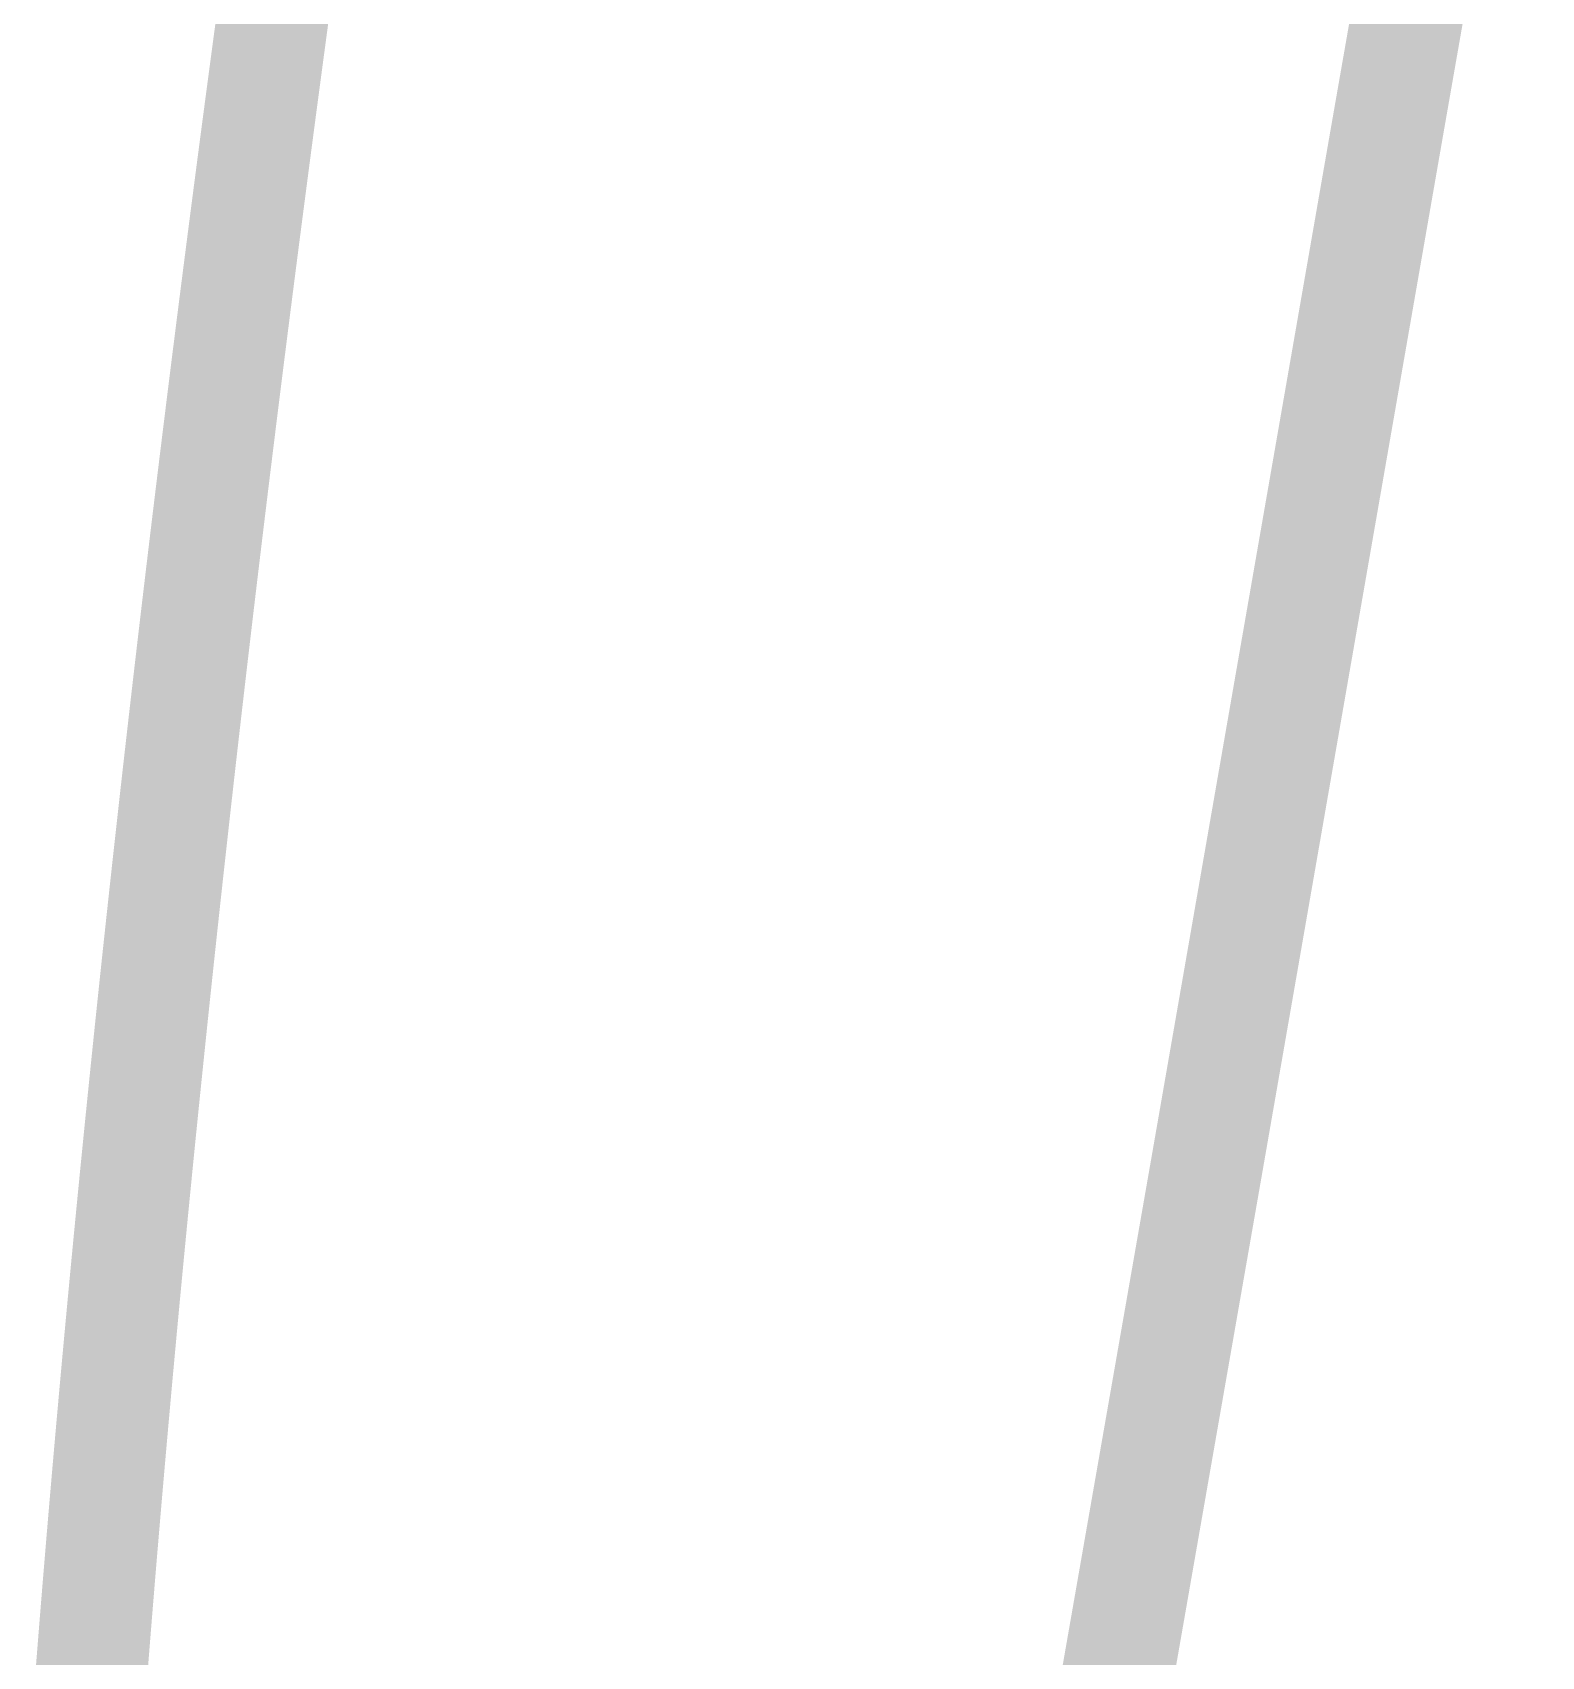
# Model space of a CAD drawing. Header units: inches. Extents: x -300 to 516, y -297 to 231.
# Drawn here: x -25.23 to -23.543, y -181.359 to -179.543 of the extents above; entities that cross this region are included whole.
import ezdxf

# ---------------------------------------------------------------- set-up
doc = ezdxf.new("R2010")
doc.units = ezdxf.units.IN
doc.header["$LTSCALE"] = 24
doc.header["$MEASUREMENT"] = 0
doc.layers.add('EXTERIOR ELEC EQUIP', color=190, linetype='Continuous')

msp = doc.modelspace()

# ---------------------------------------------------------------- linework, layer by layer
at = {"layer": 'EXTERIOR ELEC EQUIP', "const_width": 0.125}
msp.add_lwpolyline([(-23.60526, -179.02346), (-23.71181, -179.63201), (-23.81557, -180.22718), (-23.91727, -180.8109), (-24.01765, -181.38507), (-24.11743, -181.8891), (-24.21737, -182.44989), (-24.31818, -183.00687), (-24.42062, -183.56194), (-24.52506, -184.1163), (-24.5357, -184.17198)], dxfattribs=at)
at = {"layer": 'EXTERIOR ELEC EQUIP', "color": 60, "const_width": 0.125}
msp.add_lwpolyline([(-25.16762, -181.42174), (-25.1675, -181.42023), (-25.16739, -181.41872), (-25.16727, -181.41722), (-25.16716, -181.41571), (-25.16704, -181.4142), (-25.16692, -181.41269), (-25.16681, -181.41117), (-25.16669, -181.40966), (-25.16657, -181.40815), (-25.16646, -181.40664), (-25.16634, -181.40513), (-25.16622, -181.40362), (-25.16611, -181.40211), (-25.16599, -181.4006), (-25.16587, -181.39909), (-25.16575, -181.39758), (-25.16564, -181.39607), (-25.16552, -181.39456), (-25.1654, -181.39304), (-25.16528, -181.39153), (-25.16517, -181.39002), (-25.16505, -181.38851), (-25.16493, -181.387), (-25.16481, -181.38548), (-25.16469, -181.38397), (-25.16458, -181.38246), (-25.16446, -181.38095), (-25.16434, -181.37944), (-25.16422, -181.37792), (-25.1641, -181.37641), (-25.16398, -181.3749), (-25.16386, -181.37339), (-25.16374, -181.37187), (-25.16362, -181.37036), (-25.16351, -181.36885), (-25.16339, -181.36733), (-25.16327, -181.36582), (-25.16315, -181.36431), (-25.16303, -181.36279), (-25.16291, -181.36128), (-25.16279, -181.35976), (-25.16267, -181.35825), (-25.16255, -181.35674), (-25.16243, -181.35522), (-25.16231, -181.35371), (-25.16219, -181.35219), (-25.16207, -181.35068), (-25.16195, -181.34916), (-25.16182, -181.34765), (-25.1617, -181.34614), (-25.16158, -181.34462), (-25.16146, -181.34311), (-25.16134, -181.34159), (-25.16122, -181.34008), (-25.1611, -181.33856), (-25.16098, -181.33704), (-25.16086, -181.33553), (-25.16073, -181.33401), (-25.16061, -181.3325), (-25.16049, -181.33098), (-25.16037, -181.32947), (-25.16025, -181.32795), (-25.16012, -181.32643), (-25.16, -181.32492), (-25.15988, -181.3234), (-25.15976, -181.32189), (-25.15964, -181.32037), (-25.15951, -181.31885), (-25.15939, -181.31734), (-25.15927, -181.31582), (-25.15914, -181.3143), (-25.15902, -181.31278), (-25.1589, -181.31127), (-25.15878, -181.30975), (-25.15865, -181.30823), (-25.15853, -181.30672), (-25.15841, -181.3052), (-25.15828, -181.30368), (-25.15816, -181.30216), (-25.15803, -181.30064), (-25.15791, -181.29913), (-25.15779, -181.29761), (-25.15766, -181.29609), (-25.15754, -181.29457), (-25.15741, -181.29305), (-25.15729, -181.29153), (-25.15717, -181.29002), (-25.15704, -181.2885), (-25.15692, -181.28698), (-25.15679, -181.28546), (-25.15667, -181.28394), (-25.15654, -181.28242), (-25.15642, -181.2809), (-25.15629, -181.27938), (-25.15617, -181.27786), (-25.15604, -181.27634), (-25.15592, -181.27482), (-25.15579, -181.2733), (-25.15566, -181.27178), (-25.15554, -181.27026), (-25.15541, -181.26874), (-25.15529, -181.26722), (-25.15516, -181.2657), (-25.15503, -181.26418), (-25.15491, -181.26266), (-25.15478, -181.26114), (-25.15466, -181.25962), (-25.15453, -181.2581), (-25.1544, -181.25658), (-25.15428, -181.25506), (-25.15415, -181.25354), (-25.15402, -181.25202), (-25.15389, -181.2505), (-25.15377, -181.24897), (-25.15364, -181.24745), (-25.15351, -181.24593), (-25.15339, -181.24441), (-25.15326, -181.24289), (-25.15313, -181.24136), (-25.153, -181.23984), (-25.15288, -181.23832), (-25.15275, -181.2368), (-25.15262, -181.23528), (-25.15249, -181.23375), (-25.15236, -181.23223), (-25.15223, -181.23071), (-25.15211, -181.22919), (-25.15198, -181.22766), (-25.15185, -181.22614), (-25.15172, -181.22462), (-25.15159, -181.22309), (-25.15146, -181.22157), (-25.15133, -181.22005), (-25.15121, -181.21852), (-25.15108, -181.217), (-25.15095, -181.21548), (-25.15082, -181.21395), (-25.15069, -181.21243), (-25.15056, -181.2109), (-25.15043, -181.20938), (-25.1503, -181.20786), (-25.15017, -181.20633), (-25.15004, -181.20481), (-25.14991, -181.20328), (-25.14978, -181.20176), (-25.14965, -181.20023), (-25.14952, -181.19871), (-25.14939, -181.19718), (-25.14926, -181.19566), (-25.14913, -181.19413), (-25.149, -181.19261), (-25.14887, -181.19108), (-25.14873, -181.18956), (-25.1486, -181.18803), (-25.14847, -181.18651), (-25.14834, -181.18498), (-25.14821, -181.18345), (-25.14808, -181.18193), (-25.14795, -181.1804), (-25.14782, -181.17888), (-25.14768, -181.17735), (-25.14755, -181.17582), (-25.14742, -181.1743), (-25.14729, -181.17277), (-25.14716, -181.17124), (-25.14702, -181.16972), (-25.14689, -181.16819), (-25.14676, -181.16666), (-25.14663, -181.16514), (-25.14649, -181.16361), (-25.14636, -181.16208), (-25.14623, -181.16055), (-25.1461, -181.15903), (-25.14596, -181.1575), (-25.14583, -181.15597), (-25.1457, -181.15444), (-25.14556, -181.15291), (-25.14543, -181.15139), (-25.1453, -181.14986), (-25.14516, -181.14833), (-25.14503, -181.1468), (-25.1449, -181.14527), (-25.14476, -181.14375), (-25.14463, -181.14222), (-25.14449, -181.14069), (-25.14436, -181.13916), (-25.14423, -181.13763), (-25.14409, -181.1361), (-25.14396, -181.13457), (-25.14382, -181.13304), (-25.14369, -181.13151), (-25.14355, -181.12998), (-25.14342, -181.12845), (-25.14328, -181.12692), (-25.14315, -181.12539), (-25.14301, -181.12386), (-25.14288, -181.12233), (-25.14274, -181.1208), (-25.14261, -181.11927), (-25.14247, -181.11774), (-25.14234, -181.11621), (-25.1422, -181.11468), (-25.14207, -181.11315), (-25.14193, -181.11162), (-25.1418, -181.11009), (-25.14166, -181.10856), (-25.14152, -181.10703), (-25.14139, -181.1055), (-25.14125, -181.10397), (-25.14111, -181.10244), (-25.14098, -181.1009), (-25.14084, -181.09937), (-25.1407, -181.09784), (-25.14057, -181.09631), (-25.14043, -181.09478), (-25.14029, -181.09325), (-25.14016, -181.09171), (-25.14002, -181.09018), (-25.13988, -181.08865), (-25.13975, -181.08712), (-25.13961, -181.08558), (-25.13947, -181.08405), (-25.13933, -181.08252), (-25.13919, -181.08099), (-25.13906, -181.07945), (-25.13892, -181.07792), (-25.13878, -181.07639), (-25.13864, -181.07485), (-25.1385, -181.07332), (-25.13837, -181.07179), (-25.13823, -181.07025), (-25.13809, -181.06872), (-25.13795, -181.06719), (-25.13781, -181.06565), (-25.13767, -181.06412), (-25.13753, -181.06259), (-25.1374, -181.06105), (-25.13726, -181.05952), (-25.13712, -181.05798), (-25.13698, -181.05645), (-25.13684, -181.05492), (-25.1367, -181.05338), (-25.13656, -181.05185), (-25.13642, -181.05031), (-25.13628, -181.04878), (-25.13614, -181.04724), (-25.136, -181.04571), (-25.13586, -181.04417), (-25.13572, -181.04264), (-25.13558, -181.0411), (-25.13544, -181.03957), (-25.1353, -181.03803), (-25.13516, -181.03649), (-25.13502, -181.03496), (-25.13488, -181.03342), (-25.13474, -181.03189), (-25.1346, -181.03035), (-25.13446, -181.02881), (-25.13432, -181.02728), (-25.13417, -181.02574), (-25.13403, -181.02421), (-25.13389, -181.02267), (-25.13375, -181.02113), (-25.13361, -181.0196), (-25.13347, -181.01806), (-25.13333, -181.01652), (-25.13318, -181.01498), (-25.13304, -181.01345), (-25.1329, -181.01191), (-25.13276, -181.01037), (-25.13262, -181.00883), (-25.13247, -181.0073), (-25.13233, -181.00576), (-25.13219, -181.00422), (-25.13205, -181.00268), (-25.1319, -181.00115), (-25.13176, -180.99961), (-25.13162, -180.99807), (-25.13147, -180.99653), (-25.13133, -180.99499), (-25.13119, -180.99345), (-25.13105, -180.99192), (-25.1309, -180.99038), (-25.13076, -180.98884), (-25.13062, -180.9873), (-25.13047, -180.98576), (-25.13033, -180.98422), (-25.13018, -180.98268), (-25.13004, -180.98114), (-25.1299, -180.9796), (-25.12975, -180.97806), (-25.12961, -180.97652), (-25.12946, -180.97499), (-25.12932, -180.97345), (-25.12918, -180.97191), (-25.12903, -180.97037), (-25.12889, -180.96883), (-25.12874, -180.96729), (-25.1286, -180.96575), (-25.12845, -180.9642), (-25.12831, -180.96266), (-25.12816, -180.96112), (-25.12802, -180.95958), (-25.12787, -180.95804), (-25.12773, -180.9565), (-25.12758, -180.95496), (-25.12744, -180.95342), (-25.12729, -180.95188), (-25.12714, -180.95034), (-25.127, -180.9488), (-25.12685, -180.94725), (-25.12671, -180.94571), (-25.12656, -180.94417), (-25.12641, -180.94263), (-25.12627, -180.94109), (-25.12612, -180.93955), (-25.12598, -180.938), (-25.12583, -180.93646), (-25.12568, -180.93492), (-25.12554, -180.93338), (-25.12539, -180.93183), (-25.12524, -180.93029), (-25.12509, -180.92875), (-25.12495, -180.92721), (-25.1248, -180.92566), (-25.12465, -180.92412), (-25.12451, -180.92258), (-25.12436, -180.92103), (-25.12421, -180.91949), (-25.12406, -180.91795), (-25.12392, -180.9164), (-25.12377, -180.91486), (-25.12362, -180.91332), (-25.12347, -180.91177), (-25.12332, -180.91023), (-25.12318, -180.90868), (-25.12303, -180.90714), (-25.12288, -180.9056), (-25.12273, -180.90405), (-25.12258, -180.90251), (-25.12243, -180.90096), (-25.12228, -180.89942), (-25.12214, -180.89787), (-25.12199, -180.89633), (-25.12184, -180.89478), (-25.12169, -180.89324), (-25.12154, -180.89169), (-25.12139, -180.89015), (-25.12124, -180.8886), (-25.12109, -180.88706), (-25.12094, -180.88551), (-25.12079, -180.88397), (-25.12064, -180.88242), (-25.12049, -180.88088), (-25.12034, -180.87933), (-25.12019, -180.87778), (-25.12004, -180.87624), (-25.11989, -180.87469), (-25.11974, -180.87315), (-25.11959, -180.8716), (-25.11944, -180.87005), (-25.11929, -180.86851), (-25.11914, -180.86696), (-25.11899, -180.86541), (-25.11884, -180.86387), (-25.11869, -180.86232), (-25.11854, -180.86077), (-25.11838, -180.85923), (-25.11823, -180.85768), (-25.11808, -180.85613), (-25.11793, -180.85458), (-25.11778, -180.85304), (-25.11763, -180.85149), (-25.11748, -180.84994), (-25.11732, -180.84839), (-25.11717, -180.84685), (-25.11702, -180.8453), (-25.11687, -180.84375), (-25.11672, -180.8422), (-25.11656, -180.84065), (-25.11641, -180.8391), (-25.11626, -180.83756), (-25.11611, -180.83601), (-25.11595, -180.83446), (-25.1158, -180.83291), (-25.11565, -180.83136), (-25.1155, -180.82981), (-25.11534, -180.82826), (-25.11519, -180.82671), (-25.11504, -180.82516), (-25.11488, -180.82362), (-25.11473, -180.82207), (-25.11458, -180.82052), (-25.11442, -180.81897), (-25.11427, -180.81742), (-25.11412, -180.81587), (-25.11396, -180.81432), (-25.11381, -180.81277), (-25.11365, -180.81122), (-25.1135, -180.80967), (-25.11335, -180.80812), (-25.11319, -180.80657), (-25.11304, -180.80502), (-25.11288, -180.80346), (-25.11273, -180.80191), (-25.11257, -180.80036), (-25.11242, -180.79881), (-25.11226, -180.79726), (-25.11211, -180.79571), (-25.11196, -180.79416), (-25.1118, -180.79261), (-25.11164, -180.79106), (-25.11149, -180.7895), (-25.11133, -180.78795), (-25.11118, -180.7864), (-25.11102, -180.78485), (-25.11087, -180.7833), (-25.11071, -180.78175), (-25.11056, -180.78019), (-25.1104, -180.77864), (-25.11024, -180.77709), (-25.11009, -180.77554), (-25.10993, -180.77398), (-25.10978, -180.77243), (-25.10962, -180.77088), (-25.10946, -180.76933), (-25.10931, -180.76777), (-25.10915, -180.76622), (-25.10899, -180.76467), (-25.10884, -180.76311), (-25.10868, -180.76156), (-25.10852, -180.76001), (-25.10837, -180.75845), (-25.10821, -180.7569), (-25.10805, -180.75535), (-25.10789, -180.75379), (-25.10774, -180.75224), (-25.10758, -180.75068), (-25.10742, -180.74913), (-25.10726, -180.74758), (-25.10711, -180.74602), (-25.10695, -180.74447), (-25.10679, -180.74291), (-25.10663, -180.74136), (-25.10648, -180.7398), (-25.10632, -180.73825), (-25.10616, -180.73669), (-25.106, -180.73514), (-25.10584, -180.73358), (-25.10568, -180.73203), (-25.10552, -180.73047), (-25.10537, -180.72892), (-25.10521, -180.72736), (-25.10505, -180.72581), (-25.10489, -180.72425), (-25.10473, -180.7227), (-25.10457, -180.72114), (-25.10441, -180.71958), (-25.10425, -180.71803), (-25.10409, -180.71647), (-25.10393, -180.71492), (-25.10377, -180.71336), (-25.10361, -180.7118), (-25.10345, -180.71025), (-25.10329, -180.70869), (-25.10313, -180.70713), (-25.10297, -180.70558), (-25.10281, -180.70402), (-25.10265, -180.70246), (-25.10249, -180.70091), (-25.10233, -180.69935), (-25.10217, -180.69779), (-25.10201, -180.69623), (-25.10185, -180.69468), (-25.10169, -180.69312), (-25.10153, -180.69156), (-25.10137, -180.69), (-25.10121, -180.68845), (-25.10105, -180.68689), (-25.10089, -180.68533), (-25.10072, -180.68377), (-25.10056, -180.68221), (-25.1004, -180.68066), (-25.10024, -180.6791), (-25.10008, -180.67754), (-25.09992, -180.67598), (-25.09976, -180.67442), (-25.09959, -180.67286), (-25.09943, -180.6713), (-25.09927, -180.66975), (-25.09911, -180.66819), (-25.09895, -180.66663), (-25.09878, -180.66507), (-25.09862, -180.66351), (-25.09846, -180.66195), (-25.0983, -180.66039), (-25.09813, -180.65883), (-25.09797, -180.65727), (-25.09781, -180.65571), (-25.09764, -180.65415), (-25.09748, -180.65259), (-25.09732, -180.65103), (-25.09715, -180.64947), (-25.09699, -180.64791), (-25.09683, -180.64635), (-25.09666, -180.64479), (-25.0965, -180.64323), (-25.09634, -180.64167), (-25.09617, -180.64011), (-25.09601, -180.63855), (-25.09585, -180.63698), (-25.09568, -180.63542), (-25.09552, -180.63386), (-25.09535, -180.6323), (-25.09519, -180.63074), (-25.09502, -180.62918), (-25.09486, -180.62762), (-25.0947, -180.62605), (-25.09453, -180.62449), (-25.09437, -180.62293), (-25.0942, -180.62137), (-25.09404, -180.61981), (-25.09387, -180.61825), (-25.09371, -180.61668), (-25.09354, -180.61512), (-25.09338, -180.61356), (-25.09321, -180.612), (-25.09305, -180.61043), (-25.09288, -180.60887), (-25.09271, -180.60731), (-25.09255, -180.60574), (-25.09238, -180.60418), (-25.09222, -180.60262), (-25.09205, -180.60106), (-25.09189, -180.59949), (-25.09172, -180.59793), (-25.09155, -180.59637), (-25.09139, -180.5948), (-25.09122, -180.59324), (-25.09105, -180.59167), (-25.09089, -180.59011), (-25.09072, -180.58855), (-25.09055, -180.58698), (-25.09039, -180.58542), (-25.09022, -180.58385), (-25.09005, -180.58229), (-25.08989, -180.58073), (-25.08972, -180.57916), (-25.08955, -180.5776), (-25.08938, -180.57603), (-25.08922, -180.57447), (-25.08905, -180.5729), (-25.08888, -180.57134), (-25.08871, -180.56977), (-25.08855, -180.56821), (-25.08838, -180.56664), (-25.08821, -180.56508), (-25.08804, -180.56351), (-25.08787, -180.56195), (-25.08771, -180.56038), (-25.08754, -180.55881), (-25.08737, -180.55725), (-25.0872, -180.55568), (-25.08703, -180.55412), (-25.08686, -180.55255), (-25.0867, -180.55098), (-25.08653, -180.54942), (-25.08636, -180.54785), (-25.08619, -180.54628), (-25.08602, -180.54472), (-25.08585, -180.54315), (-25.08568, -180.54158), (-25.08551, -180.54002), (-25.08534, -180.53845), (-25.08517, -180.53688), (-25.085, -180.53532), (-25.08483, -180.53375), (-25.08466, -180.53218), (-25.08449, -180.53061), (-25.08432, -180.52905), (-25.08415, -180.52748), (-25.08398, -180.52591), (-25.08381, -180.52434), (-25.08364, -180.52278), (-25.08347, -180.52121), (-25.0833, -180.51964), (-25.08313, -180.51807), (-25.08296, -180.5165), (-25.08279, -180.51493), (-25.08262, -180.51337), (-25.08245, -180.5118), (-25.08228, -180.51023), (-25.08211, -180.50866), (-25.08194, -180.50709), (-25.08177, -180.50552), (-25.08159, -180.50395), (-25.08142, -180.50238), (-25.08125, -180.50082), (-25.08108, -180.49925), (-25.08091, -180.49768), (-25.08074, -180.49611), (-25.08056, -180.49454), (-25.08039, -180.49297), (-25.08022, -180.4914), (-25.08005, -180.48983), (-25.07988, -180.48826), (-25.0797, -180.48669), (-25.07953, -180.48512), (-25.07936, -180.48355), (-25.07919, -180.48198), (-25.07902, -180.48041), (-25.07884, -180.47884), (-25.07867, -180.47727), (-25.0785, -180.4757), (-25.07832, -180.47412), (-25.07815, -180.47255), (-25.07798, -180.47098), (-25.0778, -180.46941), (-25.07763, -180.46784), (-25.07746, -180.46627), (-25.07728, -180.4647), (-25.07711, -180.46313), (-25.07694, -180.46155), (-25.07676, -180.45998), (-25.07659, -180.45841), (-25.07642, -180.45684), (-25.07624, -180.45527), (-25.07607, -180.4537), (-25.07589, -180.45212), (-25.07572, -180.45055), (-25.07555, -180.44898), (-25.07537, -180.44741), (-25.0752, -180.44583), (-25.07502, -180.44426), (-25.07485, -180.44269), (-25.07467, -180.44112), (-25.0745, -180.43954), (-25.07432, -180.43797), (-25.07415, -180.4364), (-25.07397, -180.43482), (-25.0738, -180.43325), (-25.07362, -180.43168), (-25.07345, -180.4301), (-25.07327, -180.42853), (-25.0731, -180.42696), (-25.07292, -180.42538), (-25.07275, -180.42381), (-25.07257, -180.42224), (-25.0724, -180.42066), (-25.07222, -180.41909), (-25.07204, -180.41751), (-25.07187, -180.41594), (-25.07169, -180.41436), (-25.07152, -180.41279), (-25.07134, -180.41122), (-25.07116, -180.40964), (-25.07099, -180.40807), (-25.07081, -180.40649), (-25.07063, -180.40492), (-25.07046, -180.40334), (-25.07028, -180.40177), (-25.0701, -180.40019), (-25.06993, -180.39862), (-25.06975, -180.39704), (-25.06957, -180.39547), (-25.06939, -180.39389), (-25.06922, -180.39231), (-25.06904, -180.39074), (-25.06886, -180.38916), (-25.06868, -180.38759), (-25.06851, -180.38601), (-25.06833, -180.38443), (-25.06815, -180.38286), (-25.06797, -180.38128), (-25.0678, -180.37971), (-25.06762, -180.37813), (-25.06744, -180.37655), (-25.06726, -180.37498), (-25.06708, -180.3734), (-25.0669, -180.37182), (-25.06673, -180.37025), (-25.06655, -180.36867), (-25.06637, -180.36709), (-25.06619, -180.36551), (-25.06601, -180.36394), (-25.06583, -180.36236), (-25.06565, -180.36078), (-25.06547, -180.3592), (-25.0653, -180.35763), (-25.06512, -180.35605), (-25.06494, -180.35447), (-25.06476, -180.35289), (-25.06458, -180.35132), (-25.0644, -180.34974), (-25.06422, -180.34816), (-25.06404, -180.34658), (-25.06386, -180.345), (-25.06368, -180.34342), (-25.0635, -180.34185), (-25.06332, -180.34027), (-25.06314, -180.33869), (-25.06296, -180.33711), (-25.06278, -180.33553), (-25.0626, -180.33395), (-25.06242, -180.33237), (-25.06224, -180.33079), (-25.06206, -180.32921), (-25.06188, -180.32763), (-25.0617, -180.32605), (-25.06152, -180.32447), (-25.06133, -180.3229), (-25.06115, -180.32132), (-25.06097, -180.31974), (-25.06079, -180.31816), (-25.06061, -180.31658), (-25.06043, -180.315), (-25.06025, -180.31342), (-25.06007, -180.31183), (-25.05988, -180.31025), (-25.0597, -180.30867), (-25.05952, -180.30709), (-25.05934, -180.30551), (-25.05916, -180.30393), (-25.05898, -180.30235), (-25.05879, -180.30077), (-25.05861, -180.29919), (-25.05843, -180.29761), (-25.05825, -180.29603), (-25.05806, -180.29445), (-25.05788, -180.29286), (-25.0577, -180.29128), (-25.05752, -180.2897), (-25.05733, -180.28812), (-25.05715, -180.28654), (-25.05697, -180.28496), (-25.05678, -180.28337), (-25.0566, -180.28179), (-25.05642, -180.28021), (-25.05624, -180.27863), (-25.05605, -180.27704), (-25.05587, -180.27546), (-25.05569, -180.27388), (-25.0555, -180.2723), (-25.05532, -180.27071), (-25.05513, -180.26913), (-25.05495, -180.26755), (-25.05477, -180.26597), (-25.05458, -180.26438), (-25.0544, -180.2628), (-25.05421, -180.26122), (-25.05403, -180.25963), (-25.05385, -180.25805), (-25.05366, -180.25647), (-25.05348, -180.25488), (-25.05329, -180.2533), (-25.05311, -180.25172), (-25.05292, -180.25013), (-25.05274, -180.24855), (-25.05255, -180.24696), (-25.05237, -180.24538), (-25.05218, -180.2438), (-25.052, -180.24221), (-25.05181, -180.24063), (-25.05163, -180.23904), (-25.05144, -180.23746), (-25.05126, -180.23587), (-25.05107, -180.23429), (-25.05089, -180.2327), (-25.0507, -180.23112), (-25.05051, -180.22953), (-25.05033, -180.22795), (-25.05014, -180.22636), (-25.04996, -180.22478), (-25.04977, -180.22319), (-25.04958, -180.22161), (-25.0494, -180.22002), (-25.04921, -180.21844), (-25.04903, -180.21685), (-25.04884, -180.21526), (-25.04865, -180.21368), (-25.04847, -180.21209), (-25.04828, -180.21051), (-25.04809, -180.20892), (-25.04791, -180.20733), (-25.04772, -180.20575), (-25.04753, -180.20416), (-25.04734, -180.20257), (-25.04716, -180.20099), (-25.04697, -180.1994), (-25.04678, -180.19781), (-25.0466, -180.19623), (-25.04641, -180.19464), (-25.04622, -180.19305), (-25.04603, -180.19147), (-25.04585, -180.18988), (-25.04566, -180.18829), (-25.04547, -180.1867), (-25.04528, -180.18512), (-25.04509, -180.18353), (-25.04491, -180.18194), (-25.04472, -180.18035), (-25.04453, -180.17876), (-25.04434, -180.17718), (-25.04415, -180.17559), (-25.04396, -180.174), (-25.04377, -180.17241), (-25.04359, -180.17082), (-25.0434, -180.16924), (-25.04321, -180.16765), (-25.04302, -180.16606), (-25.04283, -180.16447), (-25.04264, -180.16288), (-25.04245, -180.16129), (-25.04226, -180.1597), (-25.04207, -180.15811), (-25.04188, -180.15652), (-25.04169, -180.15494), (-25.0415, -180.15335), (-25.04131, -180.15176), (-25.04113, -180.15017), (-25.04094, -180.14858), (-25.04075, -180.14699), (-25.04056, -180.1454), (-25.04037, -180.14381), (-25.04018, -180.14222), (-25.03998, -180.14063), (-25.03979, -180.13904), (-25.0396, -180.13745), (-25.03941, -180.13586), (-25.03922, -180.13427), (-25.03903, -180.13268), (-25.03884, -180.13109), (-25.03865, -180.1295), (-25.03846, -180.1279), (-25.03827, -180.12631), (-25.03808, -180.12472), (-25.03789, -180.12313), (-25.0377, -180.12154), (-25.0375, -180.11995), (-25.03731, -180.11836), (-25.03712, -180.11677), (-25.03693, -180.11518), (-25.03674, -180.11358), (-25.03655, -180.11199), (-25.03636, -180.1104), (-25.03616, -180.10881), (-25.03597, -180.10722), (-25.03578, -180.10562), (-25.03559, -180.10403), (-25.0354, -180.10244), (-25.0352, -180.10085), (-25.03501, -180.09926), (-25.03482, -180.09766), (-25.03463, -180.09607), (-25.03443, -180.09448), (-25.03424, -180.09289), (-25.03405, -180.09129), (-25.03386, -180.0897), (-25.03366, -180.08811), (-25.03347, -180.08651), (-25.03328, -180.08492), (-25.03308, -180.08333), (-25.03289, -180.08173), (-25.0327, -180.08014), (-25.0325, -180.07855), (-25.03231, -180.07695), (-25.03212, -180.07536), (-25.03192, -180.07377), (-25.03173, -180.07217), (-25.03154, -180.07058), (-25.03134, -180.06898), (-25.03115, -180.06739), (-25.03095, -180.0658), (-25.03076, -180.0642), (-25.03057, -180.06261), (-25.03037, -180.06101), (-25.03018, -180.05942), (-25.02998, -180.05782), (-25.02979, -180.05623), (-25.0296, -180.05463), (-25.0294, -180.05304), (-25.02921, -180.05144), (-25.02901, -180.04985), (-25.02882, -180.04825), (-25.02862, -180.04666), (-25.02843, -180.04506), (-25.02823, -180.04347), (-25.02804, -180.04187), (-25.02784, -180.04028), (-25.02765, -180.03868), (-25.02745, -180.03709), (-25.02726, -180.03549), (-25.02706, -180.03389), (-25.02686, -180.0323), (-25.02667, -180.0307), (-25.02647, -180.02911), (-25.02628, -180.02751), (-25.02608, -180.02591), (-25.02588, -180.02432), (-25.02569, -180.02272), (-25.02549, -180.02112), (-25.0253, -180.01953), (-25.0251, -180.01793), (-25.0249, -180.01633), (-25.02471, -180.01474), (-25.02451, -180.01314), (-25.02431, -180.01154), (-25.02412, -180.00994), (-25.02392, -180.00835), (-25.02372, -180.00675), (-25.02353, -180.00515), (-25.02333, -180.00355), (-25.02313, -180.00196), (-25.02294, -180.00036), (-25.02274, -179.99876), (-25.02254, -179.99716), (-25.02234, -179.99556), (-25.02215, -179.99397), (-25.02195, -179.99237), (-25.02175, -179.99077), (-25.02155, -179.98917), (-25.02136, -179.98757), (-25.02116, -179.98597), (-25.02096, -179.98438), (-25.02076, -179.98278), (-25.02056, -179.98118), (-25.02037, -179.97958), (-25.02017, -179.97798), (-25.01997, -179.97638), (-25.01977, -179.97478), (-25.01957, -179.97318), (-25.01937, -179.97158), (-25.01918, -179.96998), (-25.01898, -179.96838), (-25.01878, -179.96678), (-25.01858, -179.96518), (-25.01838, -179.96359), (-25.01818, -179.96199), (-25.01798, -179.96039), (-25.01778, -179.95879), (-25.01758, -179.95718), (-25.01739, -179.95558), (-25.01719, -179.95398), (-25.01699, -179.95238), (-25.01679, -179.95078), (-25.01659, -179.94918), (-25.01639, -179.94758), (-25.01619, -179.94598), (-25.01599, -179.94438), (-25.01579, -179.94278), (-25.01559, -179.94118), (-25.01539, -179.93958), (-25.01519, -179.93798), (-25.01499, -179.93638), (-25.01479, -179.93477), (-25.01459, -179.93317), (-25.01439, -179.93157), (-25.01419, -179.92997), (-25.01399, -179.92837), (-25.01379, -179.92677), (-25.01358, -179.92516), (-25.01338, -179.92356), (-25.01318, -179.92196), (-25.01298, -179.92036), (-25.01278, -179.91876), (-25.01258, -179.91715), (-25.01238, -179.91555), (-25.01218, -179.91395), (-25.01198, -179.91235), (-25.01177, -179.91074), (-25.01157, -179.90914), (-25.01137, -179.90754), (-25.01117, -179.90593), (-25.01097, -179.90433), (-25.01077, -179.90273), (-25.01056, -179.90113), (-25.01036, -179.89952), (-25.01016, -179.89792), (-25.00996, -179.89632), (-25.00976, -179.89471), (-25.00955, -179.89311), (-25.00935, -179.8915), (-25.00915, -179.8899), (-25.00895, -179.8883), (-25.00874, -179.88669), (-25.00854, -179.88509), (-25.00834, -179.88349), (-25.00814, -179.88188), (-25.00793, -179.88028), (-25.00773, -179.87867), (-25.00753, -179.87707), (-25.00732, -179.87546), (-25.00712, -179.87386), (-25.00692, -179.87225), (-25.00672, -179.87065), (-25.00651, -179.86904), (-25.00631, -179.86744), (-25.0061, -179.86583), (-25.0059, -179.86423), (-25.0057, -179.86262), (-25.00549, -179.86102), (-25.00529, -179.85941), (-25.00509, -179.85781), (-25.00488, -179.8562), (-25.00468, -179.8546), (-25.00447, -179.85299), (-25.00427, -179.85139), (-25.00407, -179.84978), (-25.00386, -179.84817), (-25.00366, -179.84657), (-25.00345, -179.84496), (-25.00325, -179.84335), (-25.00304, -179.84175), (-25.00284, -179.84014), (-25.00263, -179.83854), (-25.00243, -179.83693), (-25.00222, -179.83532), (-25.00202, -179.83372), (-25.00181, -179.83211), (-25.00161, -179.8305), (-25.0014, -179.82889), (-25.0012, -179.82729), (-25.00099, -179.82568), (-25.00079, -179.82407), (-25.00058, -179.82247), (-25.00038, -179.82086), (-25.00017, -179.81925), (-24.99996, -179.81764), (-24.99976, -179.81604), (-24.99955, -179.81443), (-24.99935, -179.81282), (-24.99914, -179.81121), (-24.99893, -179.8096), (-24.99873, -179.808), (-24.99852, -179.80639), (-24.99832, -179.80478), (-24.99811, -179.80317), (-24.9979, -179.80156), (-24.9977, -179.79995), (-24.99749, -179.79835), (-24.99728, -179.79674), (-24.99708, -179.79513), (-24.99687, -179.79352), (-24.99666, -179.79191), (-24.99646, -179.7903), (-24.99625, -179.78869), (-24.99604, -179.78708), (-24.99583, -179.78547), (-24.99563, -179.78386), (-24.99542, -179.78225), (-24.99521, -179.78065), (-24.995, -179.77904), (-24.9948, -179.77743), (-24.99459, -179.77582), (-24.99438, -179.77421), (-24.99417, -179.7726), (-24.99397, -179.77099), (-24.99376, -179.76938), (-24.99355, -179.76777), (-24.99334, -179.76616), (-24.99313, -179.76455), (-24.99293, -179.76293), (-24.99272, -179.76132), (-24.99251, -179.75971), (-24.9923, -179.7581), (-24.99209, -179.75649), (-24.99188, -179.75488), (-24.99167, -179.75327), (-24.99147, -179.75166), (-24.99126, -179.75005), (-24.99105, -179.74844), (-24.99084, -179.74683), (-24.99063, -179.74521), (-24.99042, -179.7436), (-24.99021, -179.74199), (-24.99, -179.74038), (-24.98979, -179.73877), (-24.98958, -179.73716), (-24.98937, -179.73554), (-24.98916, -179.73393), (-24.98895, -179.73232), (-24.98874, -179.73071), (-24.98853, -179.7291), (-24.98833, -179.72748), (-24.98812, -179.72587), (-24.98791, -179.72426), (-24.9877, -179.72265), (-24.98748, -179.72103), (-24.98727, -179.71942), (-24.98706, -179.71781), (-24.98685, -179.71619), (-24.98664, -179.71458), (-24.98643, -179.71297), (-24.98622, -179.71136), (-24.98601, -179.70974), (-24.9858, -179.70813), (-24.98559, -179.70652), (-24.98538, -179.7049), (-24.98517, -179.70329), (-24.98496, -179.70168), (-24.98475, -179.70006), (-24.98454, -179.69845), (-24.98432, -179.69683), (-24.98411, -179.69522), (-24.9839, -179.69361), (-24.98369, -179.69199), (-24.98348, -179.69038), (-24.98327, -179.68876), (-24.98305, -179.68715), (-24.98284, -179.68553), (-24.98263, -179.68392), (-24.98242, -179.6823), (-24.98221, -179.68069), (-24.982, -179.67908), (-24.98178, -179.67746), (-24.98157, -179.67585), (-24.98136, -179.67423), (-24.98115, -179.67262), (-24.98093, -179.671), (-24.98072, -179.66938), (-24.98051, -179.66777), (-24.9803, -179.66615), (-24.98008, -179.66454), (-24.97987, -179.66292), (-24.97966, -179.66131), (-24.97945, -179.65969), (-24.97923, -179.65808), (-24.97902, -179.65646), (-24.97881, -179.65484), (-24.97859, -179.65323), (-24.97838, -179.65161), (-24.97817, -179.64999), (-24.97795, -179.64838), (-24.97774, -179.64676), (-24.97753, -179.64515), (-24.97731, -179.64353), (-24.9771, -179.64191), (-24.97688, -179.64029), (-24.97667, -179.63868), (-24.97646, -179.63706), (-24.97624, -179.63544), (-24.97603, -179.63383), (-24.97582, -179.63221), (-24.9756, -179.63059), (-24.97539, -179.62897), (-24.97517, -179.62736), (-24.97496, -179.62574), (-24.97474, -179.62412), (-24.97453, -179.6225), (-24.97431, -179.62089), (-24.9741, -179.61927), (-24.97388, -179.61765), (-24.97367, -179.61603), (-24.97346, -179.61441), (-24.97324, -179.6128), (-24.97303, -179.61118), (-24.97281, -179.60956), (-24.97259, -179.60794), (-24.97238, -179.60632), (-24.97216, -179.6047), (-24.97195, -179.60309), (-24.97173, -179.60147), (-24.97152, -179.59985), (-24.9713, -179.59823), (-24.97109, -179.59661), (-24.97087, -179.59499), (-24.97066, -179.59337), (-24.97044, -179.59175), (-24.97022, -179.59013), (-24.97001, -179.58851), (-24.96979, -179.58689), (-24.96957, -179.58527), (-24.96936, -179.58366), (-24.96914, -179.58204), (-24.96893, -179.58042), (-24.96871, -179.5788), (-24.96849, -179.57718), (-24.96828, -179.57556), (-24.96806, -179.57394), (-24.96784, -179.57232), (-24.96763, -179.57069), (-24.96741, -179.56907), (-24.96719, -179.56745), (-24.96698, -179.56583), (-24.96676, -179.56421), (-24.96654, -179.56259), (-24.96632, -179.56097), (-24.96611, -179.55935), (-24.96589, -179.55773), (-24.96567, -179.55611), (-24.96545, -179.55449), (-24.96524, -179.55287), (-24.96502, -179.55124), (-24.9648, -179.54962), (-24.96458, -179.548), (-24.96437, -179.54638), (-24.96415, -179.54476), (-24.96393, -179.54314), (-24.96371, -179.54151), (-24.96349, -179.53989), (-24.96328, -179.53827), (-24.96306, -179.53665), (-24.96284, -179.53503), (-24.96262, -179.5334), (-24.9624, -179.53178), (-24.96218, -179.53016), (-24.96196, -179.52854), (-24.96175, -179.52692), (-24.96153, -179.52529), (-24.96131, -179.52367), (-24.96109, -179.52205), (-24.96087, -179.52042), (-24.96065, -179.5188), (-24.96043, -179.51718), (-24.96021, -179.51556), (-24.95999, -179.51393), (-24.95977, -179.51231), (-24.95956, -179.51069), (-24.95934, -179.50906), (-24.95912, -179.50744), (-24.9589, -179.50581), (-24.95868, -179.50419), (-24.95846, -179.50257), (-24.95824, -179.50094), (-24.95802, -179.49932), (-24.9578, -179.4977), (-24.95758, -179.49607), (-24.95736, -179.49445), (-24.95714, -179.49282), (-24.95692, -179.4912), (-24.9567, -179.48957), (-24.95648, -179.48795), (-24.95626, -179.48633), (-24.95604, -179.4847), (-24.95582, -179.48308), (-24.95559, -179.48145), (-24.95537, -179.47983)], dxfattribs=at)

doc.saveas('drawing.dxf')
